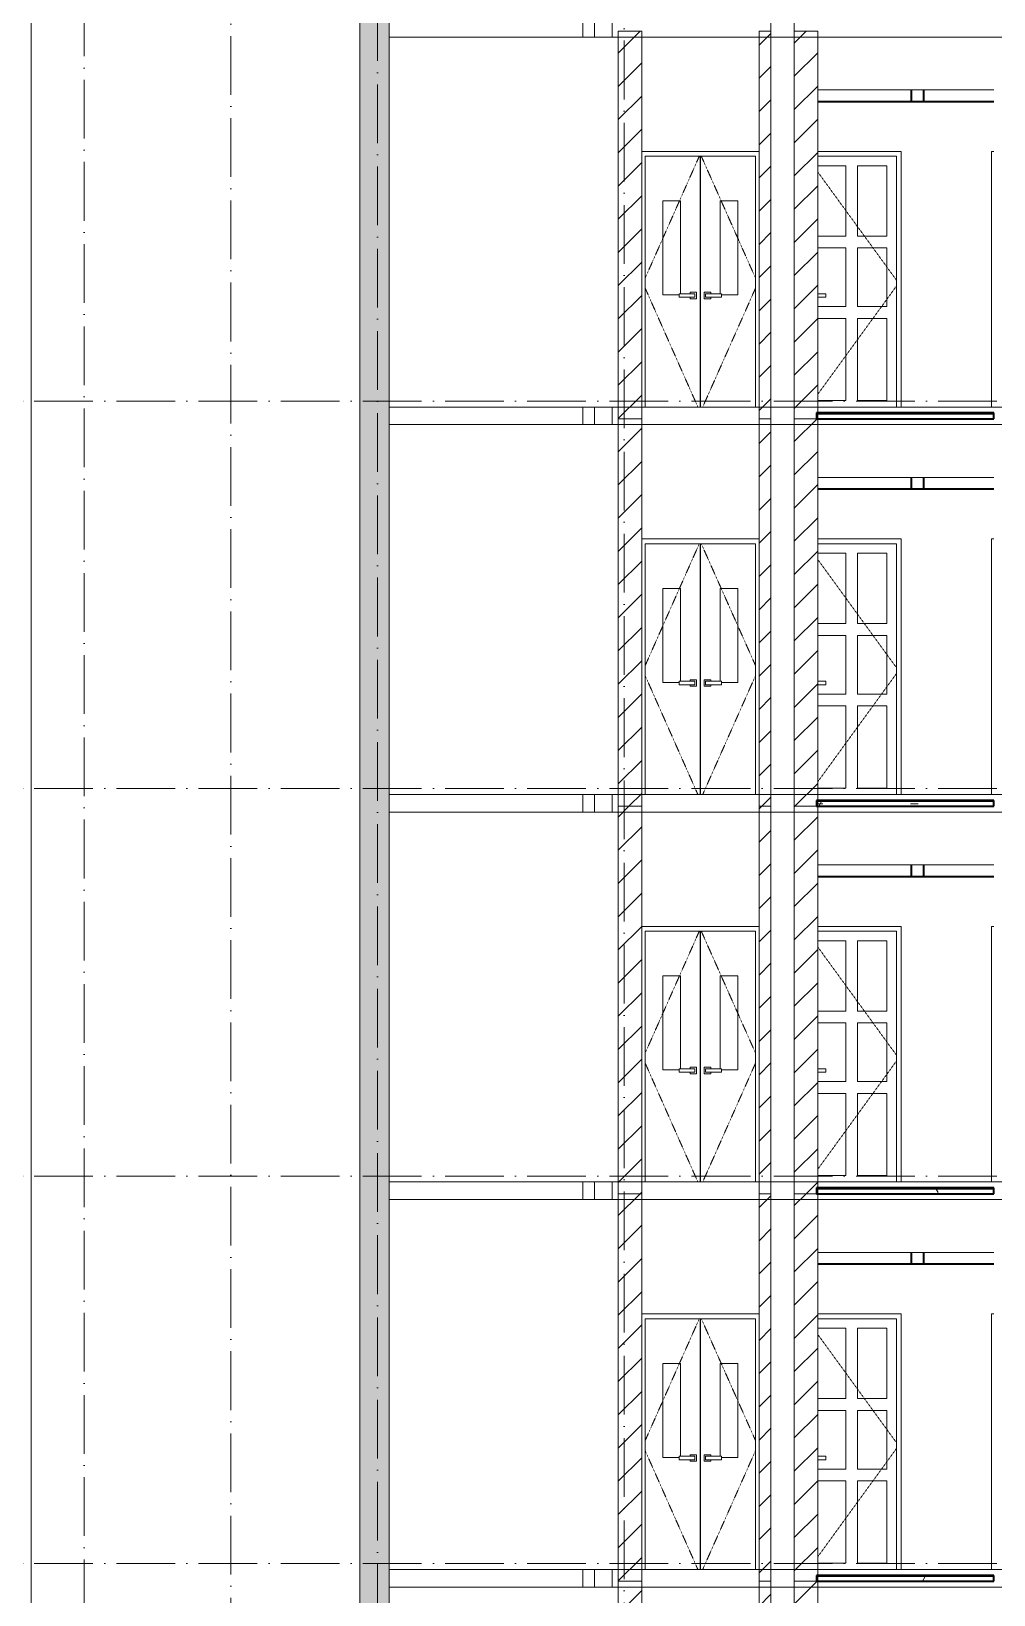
# Model space of a CAD drawing. Header units: millimetres. Extents: x -12680 to 112808, y -16580 to 93550.
# Drawn here: x 23001 to 31201, y 38135 to 51450 of the extents above; entities that cross this region are included whole.
import ezdxf

# ---------------------------------------------------------------- set-up
doc = ezdxf.new("R2010")
doc.units = ezdxf.units.MM
doc.linetypes.add('Dash 1_16__2_', pattern=[3.175, 1.5875, -1.5875])
doc.linetypes.add('Grid Line', pattern=[14, 10, -2, 0, -2])
for name, color, linetype, lineweight in [('A-DOOR', 31, 'Continuous', 9), ('A-FLOR-MCUT', 3, 'Continuous', 9), ('CUA', 31, 'Continuous', 9), ('HATCH-TUONG', 152, 'Continuous', 9), ('NET CAT', 3, 'Continuous', 5), ('NET CATConcrete', 3, 'Continuous', 5), ('NET-CAT', 3, 'Continuous', 9), ('NET-THAY', 2, 'Continuous', 15), ('TRUC', 225, 'Continuous', 5)]:
    doc.layers.add(name, color=color, linetype=linetype, lineweight=lineweight)
pattern_1 = [(45, (41462.07, 40400), (-141.4214, 141.4214), [])]
pattern_2 = [(0, (41462.07, 40400), (1625.6, 406.4), [67.056, -1152.144, 67.056, -1152.144, -6502.4]), (0, (41462.07, 40400), (1625.6, 406.4), [-2438.4, 67.056, -2371.344, 67.056, -1152.144, -2844.8]), (0, (41462.07, 40400), (1625.6, 406.4), [-6096, 67.056, -745.744, 67.056, -1964.944]), (120, (42071.68, 40603.2), (-1164.753, 1204.611), [67.06, -1152.14, 67.06, -7654.54]), (120, (42071.68, 40603.2), (-1164.753, 1204.611), [-1286.256, -1152.144, 67.056, -2371.344, -4064]), (120, (42071.68, 40603.2), (-1164.753, 1204.611), [-4876.8, 67.056, -1152.144, 67.056, -2777.744]), (120, (42071.68, 40603.2), (-1164.753, 1204.611), [-6163.06, -745.74, 67.06, -1964.94]), (240, (42274.88, 41416), (-460.847, -1611.011), [67.06, -1152.14, 67.06, -7654.54]), (240, (42274.88, 41416), (-460.847, -1611.011), [-1286.256, -1152.144, 67.056, -2371.344, -4064]), (240, (42274.88, 41416), (-460.847, -1611.011), [-4876.8, 67.056, -1152.144, 67.056, -2777.744]), (240, (42274.88, 41416), (-460.847, -1611.011), [-6163.06, -745.74, 67.06, -1964.94])]

# ---------------------------------------------------------------- blocks, each defined once
blk = doc.blocks.new('ALC1807-ASCENT PLAZA-TANG DIEN HINH-TANG 5_rvt-5-MẶT CẮT B-B')
at = {"layer": 'HATCH-TUONG'}
h = blk.add_hatch(dxfattribs=at)
h.set_pattern_fill('FP_50', color=50, style=0, pattern_type=2)
h.set_pattern_definition(pattern_1)
h.paths.add_polyline_path([(28001, 34950), (28201, 34950), (28201, 38250), (28001, 38250), (28001, 35475)], flags=0)
h = blk.add_hatch(dxfattribs=at)
h.set_pattern_fill('FP_50', color=50, style=0, pattern_type=2)
h.set_pattern_definition(pattern_1)
h.paths.add_polyline_path([(29301, 34950), (29301, 38250), (29201, 38250), (29201, 34950), (29216, 34950)], flags=0)
h = blk.add_hatch(dxfattribs=at)
h.set_pattern_fill('FP_50', color=50, style=0, pattern_type=2)
h.set_pattern_definition(pattern_1)
h.paths.add_polyline_path([(29676, 34950), (29701, 34950), (29701, 38250), (29501, 38250), (29501, 34950)], flags=0)
at = {"layer": 'NET-CAT', "color": 50}
for p, q in [((28001, 38250), (28001, 34950)), ((28201, 38250), (28001, 38250)), ((28201, 34950), (28201, 38250)), ((29301, 38250), (29201, 38250)), ((29201, 38250), (29201, 34950)), ((29301, 34950), (29301, 38250)), ((29501, 38250), (29501, 34950)), ((29701, 38250), (29501, 38250)), ((29701, 34950), (29701, 38250))]:
    blk.add_line(p, q, dxfattribs=at)
blk = doc.blocks.new('CUA 2 CANH MO KHUNG NHOM - 1 - 1000-183146-MẶT CẮT B-B')
at = {"layer": 'A-DOOR', "color": 50}
for p, q in [((28700, 23986), (28700, 21850)), ((28701, 23986), (28701, 21850)), ((28381, 22805), (28381, 23605)), ((28381, 23605), (28531, 23605)), ((28531, 23605), (28531, 22815)), ((28870, 22815), (28870, 23605)), ((28870, 23605), (29020, 23605)), ((29020, 23605), (29020, 22805)), ((28520, 22805), (28381, 22805)), ((29020, 22805), (28881, 22805))]:
    blk.add_line(p, q, dxfattribs=at)
at = {"layer": 'CUA', "color": 50}
for p, q in [((29201, 24026), (28201, 24026)), ((28231, 23986), (28231, 21850)), ((28231, 23986), (29171, 23986)), ((29171, 23986), (29171, 21850)), ((28520, 22815), (28655, 22815)), ((28520, 22815), (28520, 22785)), ((28655, 22785), (28520, 22785)), ((28613, 22827), (28613, 22815)), ((28668, 22827), (28613, 22827)), ((28613, 22785), (28613, 22772)), ((28613, 22772), (28668, 22772)), ((28655, 22785), (28655, 22815)), ((28668, 22772), (28668, 22827)), ((28789, 22827), (28734, 22827)), ((28734, 22827), (28734, 22772)), ((28734, 22772), (28789, 22772)), ((28746, 22815), (28881, 22815)), ((28746, 22815), (28746, 22785)), ((28881, 22785), (28746, 22785)), ((28789, 22815), (28789, 22827)), ((28789, 22772), (28789, 22785)), ((28881, 22785), (28881, 22815))]:
    blk.add_line(p, q, dxfattribs=at)
at = {"layer": 'CUA', "color": 50, "linetype": 'Dash 1_16__2_'}
for p, q in [((28692, 23986), (28231, 22948)), ((28709, 23986), (29171, 22948)), ((28231, 22862), (28680, 21850)), ((29171, 22862), (28721, 21850))]:
    blk.add_line(p, q, dxfattribs=at)
blk = doc.blocks.new('CUA VAO CAN HO - Type 1-60224-MẶT CẮT B-B')
at = {"layer": 'A-DOOR', "color": 50}
for p, q in [((29701, 23905), (29940, 23905)), ((29940, 23905), (29940, 23305)), ((30040, 23305), (30040, 23905)), ((30040, 23905), (30290, 23905)), ((30290, 23905), (30290, 23305)), ((29940, 23305), (29701, 23305)), ((30290, 23305), (30040, 23305)), ((29701, 23205), (29940, 23205)), ((29940, 23205), (29940, 22705)), ((30040, 22705), (30040, 23205)), ((30040, 23205), (30290, 23205)), ((30290, 23205), (30290, 22705)), ((29940, 22705), (29701, 22705)), ((30290, 22705), (30040, 22705)), ((29701, 22605), (29940, 22605)), ((29940, 22605), (29940, 21905)), ((30040, 21905), (30040, 22605)), ((30040, 22605), (30290, 22605)), ((30290, 22605), (30290, 21905)), ((29940, 21905), (29701, 21905)), ((30290, 21905), (30040, 21905))]:
    blk.add_line(p, q, dxfattribs=at)
at = {"layer": 'CUA', "color": 50}
for p, q in [((30411, 24026), (29701, 24026)), ((29701, 23986), (30371, 23986)), ((30371, 21850), (30371, 23986)), ((30411, 21850), (30411, 24026)), ((29701, 22815), (29770, 22815)), ((29770, 22785), (29701, 22785)), ((29770, 22785), (29770, 22815))]:
    blk.add_line(p, q, dxfattribs=at)
at = {"layer": 'CUA', "color": 50, "linetype": 'Dash 1_16__2_'}
for p, q in [((29701, 23852), (30371, 22931)), ((30371, 22879), (29701, 21958))]:
    blk.add_line(p, q, dxfattribs=at)
blk = doc.blocks.new('CUA VAO CAN HO - Type 1-V292-MẶT CẮT B-B')
at = {"layer": 'CUA', "color": 50}
for p in [(31201, 24026), (31181, 21850)]:
    blk.add_line(p, (31181, 24026), dxfattribs=at)
blk = doc.blocks.new('ALC1807-ASCENT PLAZA-TANG DIEN HINH-TANG 5_rvt-6-MẶT CẮT B-B')
at = {"layer": 'HATCH-TUONG'}
h = blk.add_hatch(dxfattribs=at)
h.set_pattern_fill('FP_50', color=50, style=0, pattern_type=2)
h.set_pattern_definition(pattern_1)
h.paths.add_polyline_path([(28001, 38250), (28201, 38250), (28201, 41550), (28001, 41550), (28001, 38874)], flags=0)
h = blk.add_hatch(dxfattribs=at)
h.set_pattern_fill('FP_50', color=50, style=0, pattern_type=2)
h.set_pattern_definition(pattern_1)
h.paths.add_polyline_path([(29301, 38250), (29301, 41550), (29201, 41550), (29201, 38250), (29216, 38250)], flags=0)
h = blk.add_hatch(dxfattribs=at)
h.set_pattern_fill('FP_50', color=50, style=0, pattern_type=2)
h.set_pattern_definition(pattern_1)
h.paths.add_polyline_path([(29676, 38250), (29701, 38250), (29701, 41550), (29501, 41550), (29501, 38250)], flags=0)
at = {"layer": 'NET CAT', "lineweight": 9}
h = blk.add_hatch(dxfattribs=at)
h.set_pattern_fill('FP_51', color=50, style=0, pattern_type=2)
h.set_pattern_definition(pattern_2)
h.paths.add_polyline_path([(29691, 38290), (31201, 38290), (31201, 38300), (29691, 38300)], flags=0)
h = blk.add_hatch(dxfattribs=at)
h.set_pattern_fill('FP_51', color=50, style=0, pattern_type=2)
h.set_pattern_definition(pattern_2)
h.paths.add_polyline_path([(29691, 38250), (31201, 38250), (31201, 38290), (29691, 38290)], flags=0)
at = {"layer": 'A-FLOR-MCUT', "color": 50}
blk.add_line((31201, 38290), (29691, 38290), dxfattribs=at)
at = {"layer": 'NET-CAT', "color": 50}
for p, q in [((28001, 41550), (28001, 38250)), ((28201, 41550), (28001, 41550)), ((28201, 38250), (28201, 41550)), ((29301, 41550), (29201, 41550)), ((29201, 41550), (29201, 38250)), ((29301, 38250), (29301, 41550)), ((29501, 41550), (29501, 38250)), ((29701, 41550), (29501, 41550)), ((29701, 38250), (29701, 41550)), ((28001, 38250), (28201, 38250)), ((29201, 38250), (29301, 38250)), ((29501, 38250), (29701, 38250))]:
    blk.add_line(p, q, dxfattribs=at)
at = {"layer": 'NET-CAT', "color": 130, "lineweight": 35}
for p, q in [((31201, 38300), (29691, 38300)), ((29691, 38300), (29691, 38250)), ((29691, 38250), (31201, 38250)), ((31201, 38250), (31201, 38300))]:
    blk.add_line(p, q, dxfattribs=at)
at = {"layer": 'NET-THAY', "color": 130, "lineweight": 35}
for p, q in [((30501, 40950), (30501, 41050)), ((30601, 41050), (30601, 40950)), ((31201, 40950), (29701, 40950))]:
    blk.add_line(p, q, dxfattribs=at)
at = {"color": 130, "lineweight": 35}
for name in ['CUA 2 CANH MO KHUNG NHOM - 1 - 1000-183146-MẶT CẮT B-B', 'CUA VAO CAN HO - Type 1-60224-MẶT CẮT B-B', 'CUA VAO CAN HO - Type 1-V292-MẶT CẮT B-B']:
    blk.add_blockref(name, (0, 16500), dxfattribs=at)
blk = doc.blocks.new('ALC1807-ASCENT PLAZA-TANG DIEN HINH-TANG 5_rvt-7-MẶT CẮT B-B')
at = {"layer": 'HATCH-TUONG'}
h = blk.add_hatch(dxfattribs=at)
h.set_pattern_fill('FP_50', color=50, style=0, pattern_type=2)
h.set_pattern_definition(pattern_1)
h.paths.add_polyline_path([(28001, 41550), (28201, 41550), (28201, 44850), (28001, 44850), (28001, 42273)], flags=0)
h = blk.add_hatch(dxfattribs=at)
h.set_pattern_fill('FP_50', color=50, style=0, pattern_type=2)
h.set_pattern_definition(pattern_1)
h.paths.add_polyline_path([(29301, 41550), (29301, 44850), (29201, 44850), (29201, 41550), (29216, 41550)], flags=0)
h = blk.add_hatch(dxfattribs=at)
h.set_pattern_fill('FP_50', color=50, style=0, pattern_type=2)
h.set_pattern_definition(pattern_1)
h.paths.add_polyline_path([(29676, 41550), (29701, 41550), (29701, 44850), (29501, 44850), (29501, 41550)], flags=0)
at = {"layer": 'NET CAT', "lineweight": 9}
h = blk.add_hatch(dxfattribs=at)
h.set_pattern_fill('FP_51', color=50, style=0, pattern_type=2)
h.set_pattern_definition(pattern_2)
h.paths.add_polyline_path([(29691, 41590), (31201, 41590), (31201, 41600), (29691, 41600)], flags=0)
h = blk.add_hatch(dxfattribs=at)
h.set_pattern_fill('FP_51', color=50, style=0, pattern_type=2)
h.set_pattern_definition(pattern_2)
h.paths.add_polyline_path([(29691, 41550), (31201, 41550), (31201, 41590), (29691, 41590)], flags=0)
at = {"layer": 'A-FLOR-MCUT', "color": 50}
blk.add_line((31201, 41590), (29691, 41590), dxfattribs=at)
at = {"layer": 'NET-CAT', "color": 50}
for p, q in [((28001, 44850), (28001, 41550)), ((28201, 44850), (28001, 44850)), ((28201, 41550), (28201, 44850)), ((29301, 44850), (29201, 44850)), ((29201, 44850), (29201, 41550)), ((29301, 41550), (29301, 44850)), ((29501, 44850), (29501, 41550)), ((29701, 44850), (29501, 44850)), ((29701, 41550), (29701, 44850)), ((28001, 41550), (28201, 41550)), ((29201, 41550), (29301, 41550)), ((29501, 41550), (29701, 41550))]:
    blk.add_line(p, q, dxfattribs=at)
at = {"layer": 'NET-CAT', "color": 130, "lineweight": 35}
for p, q in [((31201, 41600), (29691, 41600)), ((29691, 41600), (29691, 41550)), ((29691, 41550), (31201, 41550)), ((31201, 41550), (31201, 41600))]:
    blk.add_line(p, q, dxfattribs=at)
at = {"layer": 'NET-THAY', "color": 130, "lineweight": 35}
for p, q in [((30501, 44250), (30501, 44350)), ((30601, 44350), (30601, 44250)), ((31201, 44250), (29701, 44250))]:
    blk.add_line(p, q, dxfattribs=at)
at = {"color": 130, "lineweight": 35}
for name in ['CUA 2 CANH MO KHUNG NHOM - 1 - 1000-183146-MẶT CẮT B-B', 'CUA VAO CAN HO - Type 1-60224-MẶT CẮT B-B', 'CUA VAO CAN HO - Type 1-V292-MẶT CẮT B-B']:
    blk.add_blockref(name, (0, 19800), dxfattribs=at)
blk = doc.blocks.new('ALC1807-ASCENT PLAZA-TANG DIEN HINH-TANG 5_rvt-8-MẶT CẮT B-B')
at = {"layer": 'HATCH-TUONG'}
h = blk.add_hatch(dxfattribs=at)
h.set_pattern_fill('FP_50', color=50, style=0, pattern_type=2)
h.set_pattern_definition(pattern_1)
h.paths.add_polyline_path([(28001, 44850), (28201, 44850), (28201, 48150), (28001, 48150), (28001, 45672)], flags=0)
h = blk.add_hatch(dxfattribs=at)
h.set_pattern_fill('FP_50', color=50, style=0, pattern_type=2)
h.set_pattern_definition(pattern_1)
h.paths.add_polyline_path([(29301, 44850), (29301, 48150), (29201, 48150), (29201, 44850), (29216, 44850)], flags=0)
h = blk.add_hatch(dxfattribs=at)
h.set_pattern_fill('FP_50', color=50, style=0, pattern_type=2)
h.set_pattern_definition(pattern_1)
h.paths.add_polyline_path([(29701, 44850), (29701, 48150), (29501, 48150), (29501, 44850), (29676, 44850)], flags=0)
at = {"layer": 'NET CAT', "lineweight": 9}
h = blk.add_hatch(dxfattribs=at)
h.set_pattern_fill('FP_51', color=50, style=0, pattern_type=2)
h.set_pattern_definition(pattern_2)
h.paths.add_polyline_path([(29691, 44890), (31201, 44890), (31201, 44900), (29691, 44900)], flags=0)
h = blk.add_hatch(dxfattribs=at)
h.set_pattern_fill('FP_51', color=50, style=0, pattern_type=2)
h.set_pattern_definition(pattern_2)
h.paths.add_polyline_path([(29691, 44850), (31201, 44850), (31201, 44890), (29691, 44890)], flags=0)
at = {"layer": 'A-FLOR-MCUT', "color": 50}
blk.add_line((31201, 44890), (29691, 44890), dxfattribs=at)
at = {"layer": 'NET-CAT', "color": 50}
for p, q in [((28001, 48150), (28001, 44850)), ((28201, 48150), (28001, 48150)), ((28201, 44850), (28201, 48150)), ((29301, 48150), (29201, 48150)), ((29201, 48150), (29201, 44850)), ((29301, 44850), (29301, 48150)), ((29501, 48150), (29501, 44850)), ((29701, 48150), (29501, 48150)), ((29701, 44850), (29701, 48150)), ((28001, 44850), (28201, 44850)), ((29201, 44850), (29301, 44850)), ((29501, 44850), (29701, 44850))]:
    blk.add_line(p, q, dxfattribs=at)
at = {"layer": 'NET-CAT', "color": 130, "lineweight": 35}
for p, q in [((31201, 44900), (29691, 44900)), ((29691, 44900), (29691, 44850)), ((31201, 44850), (31201, 44900)), ((29691, 44850), (31201, 44850))]:
    blk.add_line(p, q, dxfattribs=at)
at = {"layer": 'NET-THAY', "color": 130, "lineweight": 35}
for p, q in [((31201, 47550), (29701, 47550)), ((30501, 47550), (30501, 47650)), ((30601, 47650), (30601, 47550))]:
    blk.add_line(p, q, dxfattribs=at)
at = {"color": 130, "lineweight": 35}
for name in ['CUA 2 CANH MO KHUNG NHOM - 1 - 1000-183146-MẶT CẮT B-B', 'CUA VAO CAN HO - Type 1-60224-MẶT CẮT B-B', 'CUA VAO CAN HO - Type 1-V292-MẶT CẮT B-B']:
    blk.add_blockref(name, (0, 23100), dxfattribs=at)
blk = doc.blocks.new('ALC1807-ASCENT PLAZA-TANG DIEN HINH-TANG 5_rvt-9-MẶT CẮT B-B')
at = {"layer": 'HATCH-TUONG'}
h = blk.add_hatch(dxfattribs=at)
h.set_pattern_fill('FP_50', color=50, style=0, pattern_type=2)
h.set_pattern_definition(pattern_1)
h.paths.add_polyline_path([(28001, 48150), (28201, 48150), (28201, 51450), (28001, 51450), (28001, 48221)], flags=0)
h = blk.add_hatch(dxfattribs=at)
h.set_pattern_fill('FP_50', color=50, style=0, pattern_type=2)
h.set_pattern_definition(pattern_1)
h.paths.add_polyline_path([(29301, 48150), (29301, 51450), (29201, 51450), (29201, 48150), (29216, 48150)], flags=0)
h = blk.add_hatch(dxfattribs=at)
h.set_pattern_fill('FP_50', color=50, style=0, pattern_type=2)
h.set_pattern_definition(pattern_1)
h.paths.add_polyline_path([(29501, 48150), (29701, 48150), (29701, 51450), (29501, 51450), (29501, 48221)], flags=0)
at = {"layer": 'A-FLOR-MCUT', "color": 50}
blk.add_line((31201, 48190), (29691, 48190), dxfattribs=at)
at = {"layer": 'NET-CAT', "color": 50}
for p, q in [((28001, 51450), (28001, 48150)), ((28201, 51450), (28001, 51450)), ((28201, 48150), (28201, 51450)), ((29301, 51450), (29201, 51450)), ((29201, 51450), (29201, 48150)), ((29301, 48150), (29301, 51450)), ((29501, 51450), (29501, 48150)), ((29701, 51450), (29501, 51450)), ((29701, 48150), (29701, 51450)), ((28001, 48150), (28201, 48150)), ((29201, 48150), (29301, 48150)), ((29501, 48150), (29701, 48150))]:
    blk.add_line(p, q, dxfattribs=at)
at = {"layer": 'NET-CAT', "color": 130, "lineweight": 35}
for p, q in [((31201, 48200), (29691, 48200)), ((29691, 48200), (29691, 48150)), ((29691, 48150), (31201, 48150)), ((31201, 48150), (31201, 48200))]:
    blk.add_line(p, q, dxfattribs=at)
at = {"layer": 'NET-THAY', "color": 130, "lineweight": 35}
for p, q in [((30501, 50850), (30501, 50950)), ((30601, 50950), (30601, 50850)), ((31201, 50850), (29701, 50850))]:
    blk.add_line(p, q, dxfattribs=at)
at = {"color": 130, "lineweight": 35}
for name in ['CUA 2 CANH MO KHUNG NHOM - 1 - 1000-183146-MẶT CẮT B-B', 'CUA VAO CAN HO - Type 1-60224-MẶT CẮT B-B', 'CUA VAO CAN HO - Type 1-V292-MẶT CẮT B-B']:
    blk.add_blockref(name, (0, 26400), dxfattribs=at)

msp = doc.modelspace()

# ---------------------------------------------------------------- hatches: boundary and pattern name
at = {"layer": 'HATCH-TUONG', "lineweight": 5}
h = msp.add_hatch(dxfattribs=at)
h.set_pattern_fill('FP_1', color=256, style=0, pattern_type=2)
h.set_pattern_definition([(45, (41557.3, 40400), (-476.246, 476.246), []), (45, (41652.6, 40400), (-476.246, 476.246), []), (45, (41462.1, 40400), (-476.246, 476.246), []), (45, (41938.3, 40400), (-476.246, 476.246), []), (45, (42033.6, 40400), (-476.246, 476.246), []), (0, (41843.1, 40495.25), (0, 952.5), [95.25, -857.25]), (0, (41938.3, 40590.5), (0, 952.5), [95.25, -857.25]), (45, (41843.1, 40495.25), (0, 952.491), [134.684, -1212.342]), (45, (41938.3, 40495.25), (0, 952.491), [134.684, -1212.342]), (0, (41843.1, 40495.25), (0, 952.5), [95.25, -857.25]), (90, (41366.8, 40495.25), (-952.5, 6e-14), [95.25, -857.25]), (90, (41462.1, 40495.25), (-952.5, 6e-14), [190.5, -762]), (45, (41366.8, 40590.5), (0, 952.491), [134.684, -1212.342]), (90, (42224.1, 40781), (-952.5, 6e-14), [95.25, -857.25]), (0, (42128.8, 40781), (0, 952.5), [95.25, -857.25]), (45, (42128.8, 40781), (0, 952.491), [134.684, -1212.342]), (0, (42319.3, 40495.25), (0, 952.5), [95.25, -857.25]), (0, (42319.3, 40971.5), (0, 952.5), [95.25, -857.25]), (90, (42509.8, 41066.75), (-952.5, 6e-14), [95.25, -857.25]), (45, (42319.3, 40971.5), (0, 952.491), [269.367, -1077.659]), (45, (42414.6, 40971.5), (0, 952.491), [134.684, -1212.342]), (45, (42605.1, 41162), (0, 952.491), [134.684, -1212.342]), (0, (42605.1, 41257.25), (0, 952.5), [95.25, -857.25]), (90, (42605.1, 41162), (-952.5, 6e-14), [95.25, -857.25]), (0, (41938.3, 41162), (0, 952.5), [95.25, -857.25]), (0, (42128.8, 41257.25), (0, 952.5), [95.25, -857.25]), (90, (42033.6, 41162), (-952.5, 6e-14), [95.25, -857.25]), (90, (42128.8, 41162), (-952.5, 6e-14), [95.25, -857.25]), (45, (41938.3, 41162), (0, 952.491), [134.684, -1212.342]), (45, (42128.8, 41162), (0, 952.491), [134.684, -1212.342]), (135, (41581.06, 40614.8), (-952.491, 6e-14), [134.684, -1212.342]), (135, (41700.2, 40733.4), (-952.491, 6e-14), [134.684, -1212.342]), (135, (41771.64, 40804.8), (-952.491, 6e-14), [134.684, -1212.342]), (135, (41795.45, 40828.6), (-952.491, 6e-14), [134.684, -1212.342]), (135, (41843.1, 40876.25), (-952.491, 6e-14), [134.684, -1212.342]), (135, (41866.9, 40900.06), (-952.491, 6e-14), [134.684, -1212.342]), (135, (41938.3, 40971.5), (-952.491, 6e-14), [134.684, -1212.342]), (135, (41985.95, 41019.1), (-952.491, 6e-14), [134.684, -1212.342]), (45, (41581.06, 40614.8), (0, 952.491), [95.25, -1251.776]), (45, (41700.2, 40733.4), (0, 952.491), [67.361, -1279.665]), (45, (41866.9, 40900.06), (0, 952.491), [67.361, -1279.665]), (45, (41771.64, 40995.3), (0, 952.491), [67.361, -1279.665]), (45, (41938.3, 40971.5), (0, 952.491), [67.361, -1279.665]), (45, (41843.1, 41066.75), (0, 952.491), [67.361, -1279.665]), (0, (41486.3, 40709.5), (0, 952.5), [190.043, -762.457]), (0, (41700.2, 40923.9), (0, 952.5), [95.25, -857.25])])
h.paths.add_polyline_path([(26050.5, -8350), (26050.5, 93250), (25800.5, 93250), (25800.5, -8350)], flags=0)
h.paths.add_polyline_path([(25905.5, -4000), (25905.5, -2000), (25945.5, -2000), (25945.5, -4000)], flags=0)

# ---------------------------------------------------------------- linework, layer by layer
at = {"layer": 'NET CATConcrete'}
for p, q in [((31200.5, 50950), (29700.5, 50950)), ((31200.5, 47650), (29700.5, 47650)), ((31200.5, 44350), (29700.5, 44350)), ((31200.5, 41050), (29700.5, 41050))]:
    msp.add_line(p, q, dxfattribs=at)
at = {"layer": 'NET-CAT'}
for p, q in [((23000.5, -7350), (23000.5, 93250)), ((25800.5, 93250), (25800.5, -7350)), ((26050.5, -7350), (26050.5, 93250))]:
    msp.add_line(p, q, dxfattribs=at)
at = {"layer": 'NET-CAT', "lineweight": 15}
for p, q in [((27700.5, 51550), (27700.5, 51400)), ((27800.5, 51400), (27800.5, 51550)), ((27950.5, 51550), (27950.5, 51400)), ((29300.5, 51400), (29300.5, 51550)), ((29500.5, 51550), (29500.5, 51400)), ((27700.5, 51400), (27800.5, 51400)), ((27950.5, 51400), (29300.5, 51400)), ((29500.5, 51400), (32050.5, 51400)), ((27800.5, 48250), (27700.5, 48250)), ((27700.5, 48250), (27700.5, 48100)), ((27800.5, 48100), (27800.5, 48250)), ((29300.5, 48250), (27950.5, 48250)), ((27950.5, 48250), (27950.5, 48100)), ((29300.5, 48100), (29300.5, 48250)), ((31350.5, 48250), (29500.5, 48250)), ((29500.5, 48250), (29500.5, 48100)), ((27700.5, 48100), (27800.5, 48100)), ((27950.5, 48100), (29300.5, 48100)), ((29500.5, 48100), (32050.5, 48100)), ((27800.5, 44950), (27700.5, 44950)), ((27700.5, 44950), (27700.5, 44800)), ((27800.5, 44800), (27800.5, 44950)), ((29300.5, 44950), (27950.5, 44950)), ((27950.5, 44950), (27950.5, 44800)), ((29300.5, 44800), (29300.5, 44950)), ((31350.5, 44950), (29500.5, 44950)), ((29500.5, 44950), (29500.5, 44800)), ((27700.5, 44800), (27800.5, 44800)), ((27950.5, 44800), (29300.5, 44800)), ((29500.5, 44800), (32050.5, 44800)), ((27800.5, 41650), (27700.5, 41650)), ((27700.5, 41650), (27700.5, 41500)), ((27800.5, 41500), (27800.5, 41650)), ((29300.5, 41650), (27950.5, 41650)), ((27950.5, 41650), (27950.5, 41500)), ((29300.5, 41500), (29300.5, 41650)), ((31350.5, 41650), (29500.5, 41650)), ((29500.5, 41650), (29500.5, 41500)), ((27700.5, 41500), (27800.5, 41500)), ((27950.5, 41500), (29300.5, 41500)), ((29500.5, 41500), (32050.5, 41500)), ((27800.5, 38350), (27700.5, 38350)), ((27700.5, 38350), (27700.5, 38200)), ((27800.5, 38200), (27800.5, 38350)), ((29300.5, 38350), (27950.5, 38350)), ((27950.5, 38350), (27950.5, 38200)), ((29300.5, 38200), (29300.5, 38350)), ((31350.5, 38350), (29500.5, 38350)), ((29500.5, 38350), (29500.5, 38200)), ((27700.5, 38200), (27800.5, 38200)), ((27950.5, 38200), (29300.5, 38200)), ((29500.5, 38200), (32050.5, 38200))]:
    msp.add_line(p, q, dxfattribs=at)
at = {"layer": 'NET-THAY', "lineweight": 9}
for p, q in [((27700.5, 51400), (26050.5, 51400)), ((27950.5, 51400), (27800.5, 51400)), ((29500.5, 51400), (29300.5, 51400)), ((26050.5, 48250), (27700.5, 48250)), ((27800.5, 48250), (27950.5, 48250)), ((29300.5, 48250), (29500.5, 48250)), ((27700.5, 48100), (26050.5, 48100)), ((27950.5, 48100), (27800.5, 48100)), ((29500.5, 48100), (29300.5, 48100)), ((26050.5, 44950), (27700.5, 44950)), ((27800.5, 44950), (27950.5, 44950)), ((29300.5, 44950), (29500.5, 44950)), ((27700.5, 44800), (26050.5, 44800)), ((27950.5, 44800), (27800.5, 44800)), ((29500.5, 44800), (29300.5, 44800)), ((26050.5, 41650), (27700.5, 41650)), ((27800.5, 41650), (27950.5, 41650)), ((29300.5, 41650), (29500.5, 41650)), ((27700.5, 41500), (26050.5, 41500)), ((27950.5, 41500), (27800.5, 41500)), ((29500.5, 41500), (29300.5, 41500)), ((26050.5, 38350), (27700.5, 38350)), ((27800.5, 38350), (27950.5, 38350)), ((29300.5, 38350), (29500.5, 38350)), ((27700.5, 38200), (26050.5, 38200)), ((27950.5, 38200), (27800.5, 38200)), ((29500.5, 38200), (29300.5, 38200))]:
    msp.add_line(p, q, dxfattribs=at)
at = {"layer": 'TRUC', "linetype": 'Grid Line', "ltscale": 50}
for p, q in [((23450.5, -8971.6), (23450.5, 91838.4)), ((24700.5, -7898.8), (24700.5, 91838.4)), ((25950.5, -12511.6), (25950.5, 91838.4)), ((28050.5, -11438.8), (28050.5, 91838.4)), ((-12679, 48300), (108517.8, 48300)), ((-12679, 45000), (108517.8, 45000)), ((-12679, 41700), (108517.8, 41700)), ((-12679, 38400), (108517.8, 38400))]:
    msp.add_line(p, q, dxfattribs=at)

# ---------------------------------------------------------------- block references
at = {"lineweight": 5}
for name in ['ALC1807-ASCENT PLAZA-TANG DIEN HINH-TANG 5_rvt-9-MẶT CẮT B-B', 'ALC1807-ASCENT PLAZA-TANG DIEN HINH-TANG 5_rvt-8-MẶT CẮT B-B', 'ALC1807-ASCENT PLAZA-TANG DIEN HINH-TANG 5_rvt-7-MẶT CẮT B-B', 'ALC1807-ASCENT PLAZA-TANG DIEN HINH-TANG 5_rvt-6-MẶT CẮT B-B', 'ALC1807-ASCENT PLAZA-TANG DIEN HINH-TANG 5_rvt-5-MẶT CẮT B-B']:
    msp.add_blockref(name, (0, 0), dxfattribs=at)

doc.saveas('drawing.dxf')
